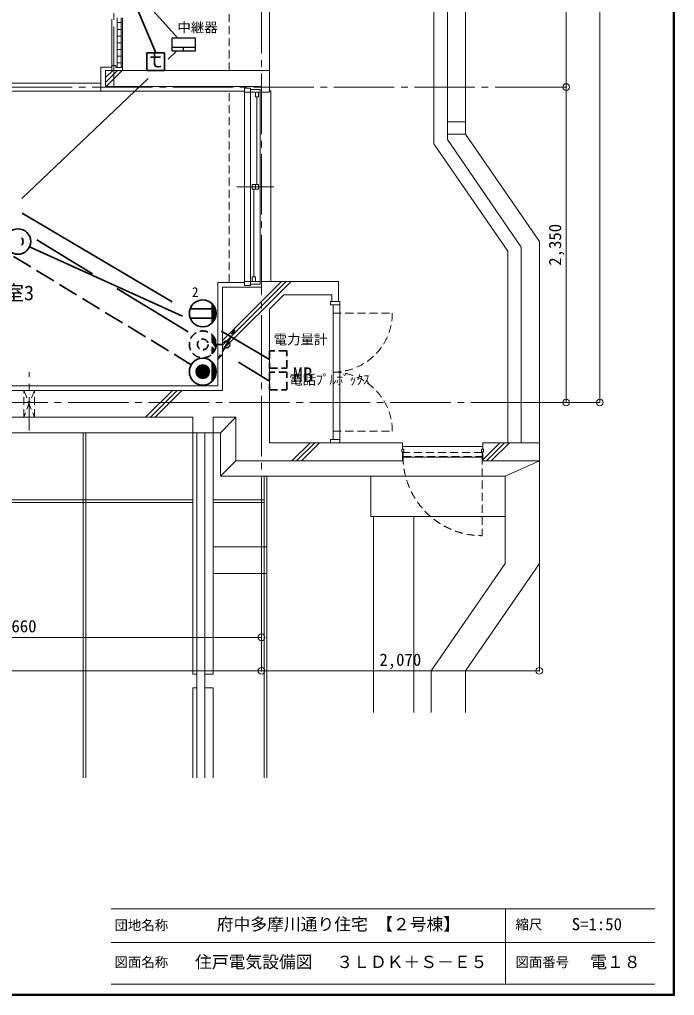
# Model space of a CAD drawing. Units: millimetres at full size, sheet at 1:50; details may follow other scales. Extents: x -9674 to 9699, y -6794 to 6791.
# Drawn here: x 4821 to 9699, y -6794 to 478 of the extents above; entities that cross this region are included whole.
import ezdxf
from ezdxf.enums import TextEntityAlignment as Align

# ---------------------------------------------------------------- set-up
doc = ezdxf.new("R2010")
doc.units = ezdxf.units.MM
doc.header["$LTSCALE"] = 50
doc.header["$PDMODE"] = 32
doc.header["$PDSIZE"] = 50
for name, pattern in [('CHAIN1', [8, 5, -1, 1, -1]), ('CHAIN2', [12, 9, -1, 1, -1]), ('DASHED1', [1.8, 1.2, -0.6]), ('DASHED3', [4, 3, -1])]:
    doc.linetypes.add(name, pattern=pattern)
for name, color, linetype, lineweight in [('0-0_図面枠', 7, 'Continuous', 9), ('0-1_タイトル', 7, 'Continuous', 9), ('1-0_芯', 134, 'CHAIN2', 9), ('1-1_躯体', 134, 'Continuous', 9), ('1-2_間仕切', 134, 'Continuous', 9), ('1-3_建具', 134, 'Continuous', 9), ('1-6_ﾊﾞﾙｺﾆｰ・階段', 134, 'Continuous', 9), ('1-7_その他', 134, 'DASHED1', 9), ('1-8_ハッチ', 134, 'Continuous', 9), ('1-B_寸法', 134, 'Continuous', 9), ('1-C_梁', 134, 'DASHED1', 9), ('2-0_芯', 2, 'Continuous', 35), ('2-E', 2, 'Continuous', 35), ('3-0', 3, 'DASHED1', 35), ('3-2', 3, 'DASHED1', 35), ('3-3', 1, 'Continuous', 25), ('3-E', 3, 'Continuous', 35)]:
    doc.layers.add(name, color=color, linetype=linetype, lineweight=lineweight)
doc.layers.add('1-A_文字', color=134, linetype='Continuous')
doc.styles.add('ＭＳ ゴシック', font='')
doc.styles.get('ＭＳ ゴシック').set_extended_font_data('MS Gothic')

msp = doc.modelspace()

# ---------------------------------------------------------------- linework, layer by layer
at = {"layer": '0-0_図面枠'}
for p, q in [((9688.35, -6783.35), (9688.35, 6780.85)), ((9690.11, -6785.11), (9690.11, 6782.61)), ((9691.87, -6786.88), (9691.87, 6784.38)), ((9693.64, 6786.14), (9693.64, -6788.64)), ((9695.4, -6790.4), (9695.4, 6787.9)), ((9697.16, -6792.16), (9697.16, 6789.66)), ((-9673.92, -6793.93), (9698.92, -6793.93)), ((-9672.16, -6792.16), (9697.16, -6792.16)), ((-9670.4, -6790.4), (9695.4, -6790.4)), ((9693.64, -6788.64), (-9668.64, -6788.64)), ((-9666.87, -6786.88), (9691.87, -6786.88)), ((-9665.11, -6785.11), (9690.11, -6785.11)), ((-9663.35, -6783.35), (9688.35, -6783.35))]:
    msp.add_line(p, q, dxfattribs=at)
msp.add_lwpolyline([(9698.92, -6793.93), (9698.92, 6791.43), (-9673.92, 6791.43)], dxfattribs=at)
at = {"layer": '0-1_タイトル'}
for p, q in [((5503.35, -6148.35), (9553.35, -6148.35)), ((8439.55, -6148.35), (8439.55, -6710.85)), ((5503.35, -6398.35), (9553.35, -6398.35)), ((5503.35, -6710.85), (9553.35, -6710.85))]:
    msp.add_line(p, q, dxfattribs=at)
at = {"layer": '1-0_芯'}
for p, q in [((6622.5, -3375.62), (6622.5, 4844.38)), ((5522.5, -25.62), (5522.5, 1494.38)), ((2962.5, -25.62), (8392.5, -25.62)), ((-8617.5, -2375.62), (8392.5, -2375.62))]:
    msp.add_line(p, q, dxfattribs=at)
at = {"layer": '1-1_躯体'}
for p, q in [((5462.5, 98.38), (6682.5, 98.38)), ((5462.5, 98.38), (5462.5, -21.62)), ((6682.5, 98.38), (6682.5, -63.62)), ((5462.5, -21.62), (6622.5, -21.62)), ((6332.5, -1515.62), (6622.5, -1515.62)), ((6332.5, -2285.62), (6332.5, -1515.62)), ((7197.5, -1623.62), (7197.5, -1473.62)), ((6682.5, -1679.68), (6788.57, -1573.62)), ((6788.57, -1573.62), (7147.5, -1573.62)), ((7147.5, -1623.62), (7147.5, -1573.62)), ((7147.5, -1623.62), (7197.5, -1623.62)), ((7147.5, -1623.62), (7197.5, -1623.62)), ((6682.5, -1679.68), (6682.5, -2675.62)), ((6112.5, -2485.62), (4607.5, -2485.62)), ((6262.5, -2485.62), (6262.5, -2600.62)), ((6262.5, -2485.62), (6432.5, -2485.62)), ((6432.5, -2810.62), (6432.5, -2485.62)), ((7197.5, -2675.62), (7147.5, -2675.62)), ((7197.5, -2675.62), (7147.5, -2675.62)), ((8272.5, -2675.62), (8692.5, -2675.62)), ((8272.5, -2675.62), (8272.5, -2723.12)), ((8692.5, -2675.62), (8692.5, -2810.62)), ((7672.5, -2743.12), (7672.5, -2810.62)), ((6432.5, -2810.62), (7672.5, -2810.62))]:
    msp.add_line(p, q, dxfattribs=at)
for points in [[(6622.5, -21.62), (6622.5, -63.62), (6682.5, -63.62)], [(6622.5, -1515.62), (6622.5, -1473.62), (7197.5, -1473.62)], [(6332.5, -2285.62), (4649.5, -2285.62), (4649.5, -2365.62)], [(6112.5, -2485.62), (6112.5, -2600.62), (6262.5, -2600.62)], [(6682.5, -2675.62), (7672.5, -2675.62), (7672.5, -2723.12)], [(8272.5, -2743.12), (8272.5, -2810.62), (8692.5, -2810.62)]]:
    msp.add_lwpolyline(points, dxfattribs=at)
at = {"layer": '1-2_間仕切'}
for p, q in [((5427.5, 4.38), (3842.5, 4.38)), ((5427.5, -56.62), (3842.5, -56.62))]:
    msp.add_line(p, q, dxfattribs=at)
at = {"layer": '1-3_建具'}
for p, q in [((5507.5, 479.38), (5507.5, 134.38)), ((5547.5, 489.38), (5547.5, 119.38)), ((5547.5, 454.38), (5577.5, 454.38)), ((5577.5, 489.38), (5577.5, 119.38)), ((5587.5, 119.38), (5587.5, 489.38)), ((5547.5, 404.38), (5577.5, 404.38)), ((5547.5, 354.38), (5577.5, 354.38)), ((5547.5, 304.38), (5577.5, 304.38)), ((5547.5, 254.38), (5577.5, 254.38)), ((5547.5, 204.38), (5577.5, 204.38)), ((5547.5, 154.38), (5577.5, 154.38)), ((5537.5, 134.38), (5507.5, 134.38)), ((5507.5, 98.38), (5507.5, 134.38)), ((5507.5, 98.38), (5507.5, 119.38)), ((5587.5, 119.38), (5587.5, 98.38)), ((6495.5, -33.62), (6496.53, -33.62)), ((6495.5, -33.62), (6495.5, -63.62)), ((6495.5, -33.62), (6542.5, -33.62)), ((6495.5, -63.62), (6542.5, -63.62)), ((6495.5, -63.62), (6495.5, -1473.62)), ((6542.5, -33.62), (6542.5, -63.62)), ((6612.5, -43.62), (6542.5, -43.62)), ((6542.5, -63.62), (6612.5, -63.62)), ((6542.5, -78.62), (6542.5, -63.62)), ((6577.5, -98.62), (6577.5, -63.62)), ((6601.5, -98.62), (6601.5, -63.62)), ((6612.5, -43.62), (6612.5, -78.62)), ((6682.5, -53.62), (6692.5, -53.62)), ((6692.5, -53.62), (6692.5, -1473.62)), ((6542.5, -1458.62), (6542.5, -78.62)), ((6601.5, -98.62), (6577.5, -98.62)), ((6589.5, -751.12), (6589.5, -98.62)), ((6612.5, -1458.62), (6612.5, -78.62)), ((6715.98, -768.62), (6439.02, -768.62)), ((6553.5, -786.12), (6553.5, -751.12)), ((6601.5, -786.12), (6553.5, -786.12)), ((6565.5, -786.12), (6565.5, -1438.62)), ((6577.5, -786.12), (6577.5, -751.12)), ((6553.5, -1438.62), (6577.5, -1438.62)), ((6553.5, -1438.62), (6553.5, -1473.62)), ((6577.5, -1438.62), (6577.5, -1473.62)), ((6495.5, -1503.62), (6495.5, -1473.62)), ((6495.5, -1473.62), (6542.5, -1473.62)), ((6495.5, -1503.62), (6542.5, -1503.62)), ((6542.5, -1458.62), (6542.5, -1473.62)), ((6542.5, -1473.62), (6612.5, -1473.62)), ((6542.5, -1503.62), (6542.5, -1473.62)), ((6612.5, -1493.62), (6542.5, -1493.62)), ((6612.5, -1493.62), (6612.5, -1458.62)), ((7137.5, -1648.62), (7137.5, -1623.62)), ((7207.5, -1648.62), (7137.5, -1648.62)), ((7157.5, -2650.62), (7157.5, -1648.62)), ((7207.5, -1648.62), (7207.5, -2650.62)), ((7137.5, -2675.62), (7137.5, -2650.62)), ((7137.5, -2650.62), (7207.5, -2650.62)), ((7137.5, -2675.62), (7137.5, -2650.62)), ((7207.5, -2675.62), (7137.5, -2675.62)), ((7207.5, -2650.62), (7207.5, -2675.62)), ((7667.5, -2723.12), (7682.5, -2723.12)), ((7667.5, -2743.12), (7667.5, -2723.12)), ((7682.5, -2743.12), (7667.5, -2743.12)), ((7672.5, -2703.12), (8272.5, -2703.12)), ((7682.5, -2723.12), (7682.5, -2743.12)), ((8272.5, -2783.12), (7672.5, -2783.12))]:
    msp.add_line(p, q, dxfattribs=at)
at = {"layer": '1-3_建具', "linetype": 'DASHED1'}
for p, q in [((7157.5, -1709.62), (7597.5, -1709.62)), ((7157.5, -2589.62), (7597.5, -2589.62)), ((8267.5, -2748.12), (7677.5, -2748.12)), ((7677.5, -2748.12), (7677.5, -2778.12)), ((8267.5, -2778.12), (8267.5, -2748.12)), ((7677.5, -2778.12), (8267.5, -2778.12)), ((8267.5, -2778.12), (8267.5, -3368.12))]:
    msp.add_line(p, q, dxfattribs=at)
at = {"layer": '1-3_建具'}
for points in [[(5537.5, 134.38), (5537.5, 119.38), (5587.5, 119.38)], [(6601.5, -786.12), (6601.5, -751.12), (6553.5, -751.12)], [(7137.5, -1623.62), (7207.5, -1623.62), (7207.5, -1648.62)]]:
    msp.add_lwpolyline(points, dxfattribs=at)
msp.add_lwpolyline([(8262.5, -2743.12), (8262.5, -2723.12), (8277.5, -2723.12), (8277.5, -2743.12)], close=True, dxfattribs=at)
at = {"layer": '1-3_建具', "linetype": 'DASHED1'}
for centre, radius, start, end in [((7157.5, -1709.62), 440, 270, 0), ((7157.5, -2589.62), 440, 0, 90), ((8267.5, -2778.12), 590, 180, 270)]:
    msp.add_arc(centre, radius, start, end, dxfattribs=at)
at = {"layer": '1-6_ﾊﾞﾙｺﾆｰ・階段'}
for p, q in [((7907.5, 4744.38), (7907.5, -448.6)), ((8007.5, 1444.38), (8007.5, -417.54)), ((6682.5, 98.38), (6682.5, 1370.38)), ((8007.5, -285.62), (8142.5, -285.62)), ((8007.5, -375.62), (8142.5, -375.62)), ((8557.5, -1217.54), (8007.5, -417.54)), ((8692.5, -1175.62), (8142.5, -375.62)), ((8457.5, -1248.6), (7907.5, -448.6)), ((8557.5, -1217.54), (8557.5, -2675.62)), ((8692.5, -1175.62), (8692.5, -2675.62)), ((8457.5, -1248.6), (8457.5, -2675.62)), ((6432.5, -2485.62), (6317.5, -2600.62)), ((4617.5, -2600.62), (6112.5, -2600.62)), ((5294.5, -2600.62), (5294.5, -5171.24)), ((5314.5, -2600.62), (5314.5, -5171.24)), ((6112.5, -2600.62), (6112.5, -4400.62)), ((6142.5, -2600.62), (6142.5, -5171.24)), ((6202.5, -2600.62), (6202.5, -5171.24)), ((6262.5, -2600.62), (6262.5, -4400.62)), ((6262.5, -2600.62), (6317.5, -2600.62)), ((6317.5, -2925.62), (6317.5, -2600.62)), ((6432.5, -2810.62), (6317.5, -2925.62)), ((8692.5, -2810.62), (8437.5, -2925.62)), ((8692.5, -2810.62), (8692.5, -3575.62)), ((6642.5, -2925.62), (6642.5, -5171.24)), ((6662.5, -2925.62), (6662.5, -5171.24)), ((-6367.5, -3100.62), (6112.5, -3100.62)), ((-6367.5, -3120.62), (6112.5, -3120.62)), ((6262.5, -3100.62), (6642.5, -3100.62)), ((6262.5, -3120.62), (6642.5, -3120.62)), ((7457.5, -3225.62), (7457.5, -4685.46)), ((7757.5, -3225.62), (7757.5, -4685.46)), ((6262.5, -3450.62), (6662.5, -3450.62)), ((7887.5, -4375.62), (8437.5, -3575.62)), ((8142.5, -4375.62), (8692.5, -3575.62)), ((6262.5, -3650.62), (6662.5, -3650.62)), ((6142.5, -4400.62), (6112.5, -4400.62)), ((6262.5, -4400.62), (6202.5, -4400.62)), ((7887.5, -4375.62), (7887.5, -4685.46)), ((7887.5, -4375.62), (8142.5, -4375.62)), ((8142.5, -4375.62), (8142.5, -4685.46)), ((6142.5, -4500.62), (6112.5, -4500.62)), ((6112.5, -4500.62), (6112.5, -5171.24)), ((6262.5, -4500.62), (6202.5, -4500.62)), ((6262.5, -4500.62), (6262.5, -5171.24))]:
    msp.add_line(p, q, dxfattribs=at)
for points in [[(8007.5, 1444.38), (8142.5, 1444.38), (8142.5, -375.62)], [(6317.5, -2925.62), (8437.5, -2925.62), (8437.5, -3575.62)], [(7437.5, -2925.62), (7437.5, -3225.62), (8437.5, -3225.62)]]:
    msp.add_lwpolyline(points, dxfattribs=at)
at = {"layer": '1-7_その他', "linetype": 'CHAIN1'}
msp.add_line((4892.5, -2585.62), (4892.5, -2150.62), dxfattribs=at)
at = {"layer": '1-7_その他'}
for p, q in [((4932.5, -2285.62), (4852.5, -2485.62)), ((4932.5, -2485.62), (4932.5, -2285.62))]:
    msp.add_line(p, q, dxfattribs=at)
msp.add_lwpolyline([(4852.5, -2485.62), (4852.5, -2285.62), (4932.5, -2485.62)], dxfattribs=at)
at = {"layer": '1-8_ハッチ'}
for p, q in [((5427.5, 123.38), (5507.5, 123.38)), ((5462.5, 9.47), (5551.42, 98.38)), ((5462.5, 44.82), (5516.06, 98.38)), ((5466.77, -21.62), (5586.77, 98.38)), ((6297.5, -1480.62), (6495.5, -1480.62)), ((6297.5, -2250.62), (6297.5, -1480.62)), ((6332.5, -1984.32), (6843.2, -1473.62)), ((6332.5, -1948.96), (6807.84, -1473.62)), ((6332.5, -1913.6), (6772.49, -1473.62)), ((6297.5, -2250.62), (4637.5, -2250.62)), ((5760.49, -2485.62), (5960.49, -2285.62)), ((5795.84, -2485.62), (5995.84, -2285.62)), ((5831.2, -2485.62), (6031.2, -2285.62)), ((6849.7, -2810.62), (6984.7, -2675.62)), ((6885.06, -2810.62), (7020.06, -2675.62)), ((6920.41, -2810.62), (7055.41, -2675.62)), ((8272.5, -2802.03), (8398.92, -2675.62)), ((8299.27, -2810.62), (8434.27, -2675.62)), ((8334.63, -2810.62), (8469.63, -2675.62))]:
    msp.add_line(p, q, dxfattribs=at)
msp.add_lwpolyline([(5427.5, 123.38), (5427.5, -56.62), (6495.5, -56.62)], dxfattribs=at)
at = {"layer": '1-B_寸法'}
for p, q in [((9142.5, -2375.62), (9142.5, 3844.38)), ((8892.5, -25.62), (8892.5, 1494.38)), ((8392.5, -25.62), (8892.5, -25.62)), ((8892.5, -2375.62), (8892.5, -25.62)), ((9142.5, -2375.62), (8392.5, -2375.62)), ((6622.5, -3375.62), (6622.5, -4375.62)), ((8692.5, -3375.62), (8692.5, -4375.62)), ((2962.5, -4125.62), (6622.5, -4125.62)), ((1792.5, -4375.62), (6622.5, -4375.62)), ((6622.5, -4375.62), (8692.5, -4375.62))]:
    msp.add_line(p, q, dxfattribs=at)
for p in [(8892.5, -25.62), (8892.5, -2375.62), (9142.5, -2375.62), (6622.5, -4125.62), (6622.5, -4375.62), (8692.5, -4375.62)]:
    msp.add_point(p, dxfattribs=at)
at = {"layer": '1-C_梁'}
for p, q in [((6382.5, 98.38), (6382.5, 1370.38)), ((6382.5, -1480.62), (6382.5, -56.62))]:
    msp.add_line(p, q, dxfattribs=at)
at = {"layer": '2-0_芯'}
for p, q in [((5957.74, -1625.63), (4841.83, -964.44)), ((6035.91, -1733.33), (4896.1, -1215.68)), ((6256.16, -1783.42), (6256.16, -1640.59)), ((6259.16, -1780.35), (6259.16, -1643.66)), ((6265.16, -1773.32), (6265.16, -1650.7)), ((6271.16, -1764.68), (6271.16, -1659.33)), ((6277.16, -1753.47), (6277.16, -1670.54)), ((6092.45, -1677.01), (6279.84, -1677.01)), ((6283.16, -1736.33), (6283.16, -1687.68)), ((6092.45, -1747.01), (6279.84, -1747.01)), ((6682.5, -2055.06), (6324.83, -1843.14))]:
    msp.add_line(p, q, dxfattribs=at)
at = {"layer": '2-0_芯', "linetype": 'DASHED1'}
msp.add_lwpolyline([(6812.5, -2120.06), (6812.5, -1990.06), (6682.5, -1990.06), (6682.5, -2120.06)], close=True, dxfattribs=at)
at = {"layer": '2-0_芯'}
msp.add_circle((6186.14, -1712.01), 100.02, dxfattribs=at)
at = {"layer": '2-E'}
msp.add_circle((4809.61, -1176.4), 95, dxfattribs=at)
msp.add_arc((4809.53, -1176.4), 38.07, 314.60828, 45.39175, dxfattribs=at)
at = {"layer": '3-0'}
msp.add_lwpolyline([(6812.5, -2281.08), (6812.5, -2151.08), (6682.5, -2151.08), (6682.5, -2281.08)], close=True, dxfattribs=at)
at = {"layer": '3-2'}
for p, q in [((6256.14, -1871.45), (6256.14, -2014.28)), ((6262.14, -1877.88), (6262.14, -2007.86)), ((6268.14, -1885.63), (6268.14, -2000.1)), ((6363.09, -1942.87), (6425.59, -1834.61)), ((6425.59, -1834.61), (6394.69, -1865.51)), ((6274.14, -1895.37), (6274.14, -1990.37)), ((6280.14, -1908.75), (6280.14, -1976.99)), ((6286.14, -1942.87), (6338.09, -1942.87)), ((6363.09, -1942.87), (6300.59, -2051.12)), ((6300.59, -2051.12), (6331.49, -2020.22))]:
    msp.add_line(p, q, dxfattribs=at)
for centre, radius in [((6186.14, -1942.87), 100), ((6186.14, -1942.87), 40), ((6363.09, -1942.87), 25)]:
    msp.add_circle(centre, radius, dxfattribs=at)
at = {"layer": '3-3'}
for p, q in [((6000.81, 337.89), (5717.49, 654.05)), ((5929.17, 182.2), (5993.42, 243.28)), ((5954.5, 271.28), (6131.89, 271.28)), ((6043.2, 243.28), (6043.2, 271.28)), ((4837.38, -855.47), (5778.85, 39.33))]:
    msp.add_line(p, q, dxfattribs=at)
msp.add_lwpolyline([(5954.5, 243.28), (6131.89, 243.28), (6131.89, 337.89), (5954.5, 337.89)], close=True, dxfattribs=at)
at = {"layer": '3-E', "linetype": 'DASHED3'}
msp.add_line((6100.62, -2094.15), (1311.59, 821.32), dxfattribs=at)
at = {"layer": '3-E'}
for p, q in [((5835.43, 228.38), (5651.17, 669.37)), ((4950.6, -1164.69), (5365.08, -1416.31)), ((5546.98, -1526.74), (6077.97, -1849.09)), ((6156.14, -2105.98), (6216.14, -2105.98)), ((6164.35, -2100.98), (6207.94, -2100.98)), ((6256.14, -2074.57), (6256.14, -2217.39)), ((6262.14, -2080.99), (6262.14, -2210.97)), ((6268.14, -2088.74), (6268.14, -2203.22)), ((6274.14, -2098.48), (6274.14, -2193.48)), ((6451.99, -2076.15), (6682.5, -2216.08)), ((6136.14, -2145.98), (6236.14, -2145.98)), ((6136.39, -2140.98), (6235.89, -2140.98)), ((6136.39, -2150.98), (6235.89, -2150.98)), ((6137.15, -2135.98), (6235.13, -2135.98)), ((6137.15, -2155.98), (6235.13, -2155.98)), ((6138.45, -2130.98), (6233.84, -2130.98)), ((6138.45, -2160.98), (6233.84, -2160.98)), ((6140.32, -2125.98), (6231.97, -2125.98)), ((6140.32, -2165.98), (6231.97, -2165.98)), ((6142.84, -2120.98), (6229.44, -2120.98)), ((6142.84, -2170.98), (6229.44, -2170.98)), ((6146.14, -2115.98), (6226.14, -2115.98)), ((6146.14, -2175.98), (6226.14, -2175.98)), ((6150.44, -2110.98), (6221.85, -2110.98)), ((6150.44, -2180.98), (6221.85, -2180.98)), ((6280.14, -2111.86), (6280.14, -2180.1)), ((6156.14, -2185.98), (6216.14, -2185.98)), ((6164.35, -2190.98), (6207.94, -2190.98))]:
    msp.add_line(p, q, dxfattribs=at)
msp.add_lwpolyline([(5770.43, 228.38), (5770.43, 98.38), (5900.43, 98.38), (5900.43, 228.38)], close=True, dxfattribs=at)
for radius in [100, 50]:
    msp.add_circle((6186.14, -2145.98), radius, dxfattribs=at)

# ---------------------------------------------------------------- texts
at = {"layer": '0-1_タイトル', "style": 'ＭＳ ゴシック'}
for s, height, p in [('団地名称', 73.31, (5528.35, -6328.57)), ('府中多摩川通り住宅 【２号棟】', 91.64, (6290.2, -6335.85)), ('縮尺', 73.31, (8514.55, -6323.35)), ('S=1:50', 91.64, (8933.95, -6335.85)), ('図面名称', 73.31, (5528.35, -6604.6)), ('住戸電気設備図', 91.64, (6128.35, -6617.1)), ('３ＬＤＫ＋Ｓ－Ｅ５', 91.64, (7180.86, -6617.1)), ('図面番号', 73.31, (8514.55, -6604.6)), ('電１８', 91.64, (9071.45, -6617.1))]:
    msp.add_text(s, height=height, dxfattribs=at).set_placement(p, align=Align.BOTTOM_LEFT)
at = {"layer": '1-A_文字', "style": 'ＭＳ ゴシック'}
for s, p in [('洋室3', (4554.45, -1646.96)), ('MB', (6856.33, -2257.3))]:
    msp.add_text(s, height=110, dxfattribs=at).set_placement(p, align=Align.BOTTOM_LEFT)
at = {"layer": '1-B_寸法', "style": 'ＭＳ ゴシック'}
msp.add_text('2,350', height=91.64, rotation=90, dxfattribs=at).set_placement((8882.5, -1356.87), align=Align.BOTTOM_LEFT)
for s, p in [('3,660', (4636.25, -4115.62)), ('2,070', (7501.25, -4365.62))]:
    msp.add_text(s, height=91.64, dxfattribs=at).set_placement(p, align=Align.BOTTOM_LEFT)
at = {"layer": '2-0_芯', "color": 7, "style": 'ＭＳ ゴシック'}
msp.add_text('2', height=73.31, dxfattribs=at).set_placement((6104.61, -1612.03), align=Align.BOTTOM_LEFT)
at = {"layer": '2-E', "color": 7, "style": 'ＭＳ ゴシック'}
for s, height, p in [('ｔ', 110, (5760.43, 88.38)), ('電力量計', 73.31, (6713.87, -1964.8))]:
    msp.add_text(s, height=height, dxfattribs=at).set_placement(p, align=Align.BOTTOM_LEFT)
at = {"layer": '3-E', "color": 7, "style": 'ＭＳ ゴシック'}
for s, p in [('中継器', (5997.11, 359.9)), ('電話ﾌﾟﾙﾎﾞｯｸｽ', (6829.59, -2264.09))]:
    msp.add_text(s, height=73.31, dxfattribs=at).set_placement(p, align=Align.BOTTOM_LEFT)

doc.saveas('drawing.dxf')
